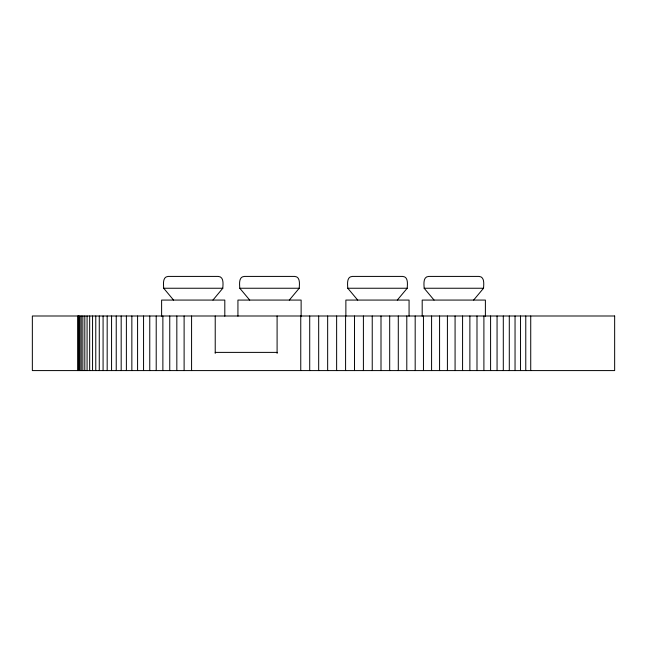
<?xml version="1.0" encoding="UTF-8"?>
<svg xmlns="http://www.w3.org/2000/svg" width="647" height="647" viewBox="0 0 647 647"><rect width="100%" height="100%" fill="white"/><g stroke="black" fill="none" stroke-linecap="round" stroke-linejoin="round"><path stroke-width="0.97" d="M212.944 300.071L222.794 288.247C223.013 284.34 224.145 276.649 218.217 276.415L168.26 276.415C162.34 276.657 163.497 284.348 163.699 288.247L173.55 300.071M289.314 300.071L299.221 288.247C299.424 284.348 300.572 276.657 294.652 276.415L244.38 276.415C238.452 276.649 239.584 284.348 239.794 288.247L249.702 300.071M397.298 300.071L407.206 288.247C407.416 284.348 408.548 276.649 402.62 276.415L352.348 276.415C346.428 276.657 347.576 284.348 347.779 288.247L357.686 300.071M473.636 300.071L483.535 288.247C483.746 284.34 484.878 276.649 478.95 276.415L428.726 276.415C422.806 276.665 423.971 284.356 424.165 288.247L434.056 300.071M163.699 288.247L222.794 288.247M239.794 288.247L299.221 288.247M347.779 288.247L407.206 288.247M424.165 288.247L483.535 288.247M215.225 352.389L277.094 352.389M530.726 315.995L530.726 370.585M525.768 315.995L525.768 370.585M520.536 315.995L520.536 370.585M515.044 315.995L515.044 370.585M509.294 315.995L509.294 370.585M503.301 315.995L503.301 370.585M497.058 315.995L497.058 370.585M490.588 315.995L490.588 370.585M485.387 316.173L485.387 300.071L422.192 300.071L422.192 316.173M483.899 315.995L483.899 370.585M476.993 315.995L476.993 370.585M469.876 315.995L469.876 370.585M462.573 315.995L462.573 370.585M455.076 315.995L455.076 370.585M447.409 315.995L447.409 370.585M439.572 315.995L439.572 370.585M431.581 315.995L431.581 370.585M423.453 315.995L423.453 370.585M415.18 315.995L415.18 370.585M409.066 316.173L409.066 300.071L345.87 300.071L345.87 316.173M406.793 315.995L406.793 370.585M398.293 315.995L398.293 370.585M389.688 315.995L389.688 370.585M381.002 315.995L381.002 370.585M372.235 315.995L372.235 370.585M363.404 315.995L363.404 370.585M354.516 315.995L354.516 370.585M345.587 315.995L345.587 370.585M336.634 315.995L336.634 370.585M327.657 315.995L327.657 370.585M318.68 315.995L318.68 370.585M309.711 315.995L309.711 370.585M301.13 316.173L301.13 300.071L237.934 300.071L237.934 316.173M300.758 315.995L300.758 370.585M277.094 315.995L277.094 353.399M224.808 316.173L224.808 300.071L161.613 300.071L161.613 316.173M215.225 315.995L215.225 353.399M191.577 315.995L191.577 370.585M184.112 315.995L184.112 370.585M176.833 315.995L176.833 370.585M169.749 315.995L169.749 370.585M162.874 315.995L162.874 370.585M156.21 315.995L156.21 370.585M149.764 315.995L149.764 370.585M143.553 315.995L143.553 370.585M137.576 315.995L137.576 370.585M131.851 315.995L131.851 370.585M126.383 315.995L126.383 370.585M121.175 315.995L121.175 370.585M116.234 315.995L116.234 370.585M111.567 315.995L111.567 370.585M107.176 315.995L107.176 370.585M103.083 315.995L103.083 370.585M99.274 315.995L99.274 370.585M95.772 315.995L95.772 370.585M92.561 315.995L92.561 370.585M89.666 315.995L89.666 370.585M87.078 315.995L87.078 370.585M84.806 315.995L84.806 370.585M82.848 315.995L82.848 370.585M81.207 315.995L81.207 370.585M79.896 315.995L79.896 370.585M78.902 315.995L78.902 370.585M78.23 315.995L78.23 370.585M77.875 315.995L77.891 370.585M614.65 315.995L32.35 315.995L32.35 370.585L614.65 370.585L614.65 315.995"/></g></svg>
